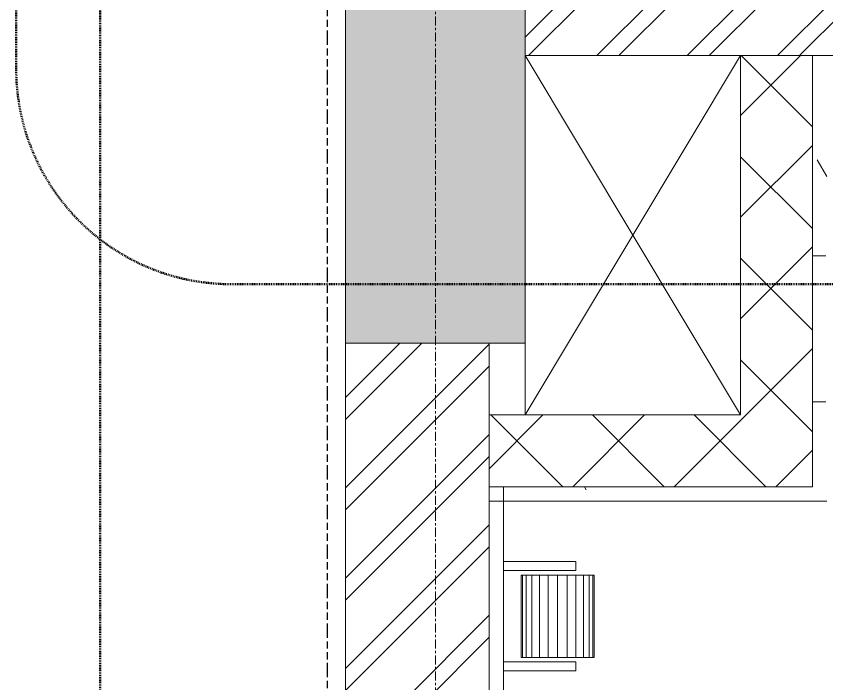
# Model space of a CAD drawing. Header units: millimetres. Extents: x -14329 to 996201, y -409013 to 338495.
# Drawn here: x -7697 to -6569, y -3237 to -2308 of the extents above; entities that cross this region are included whole.
import ezdxf

# ---------------------------------------------------------------- set-up
doc = ezdxf.new("R2010")
doc.units = ezdxf.units.MM
for name, pattern in [('Callout Boundary', [2.38125, 1.190625, -1.190625]), ('Double dash', [55, 20, -5, 10, -5, 10, -5]), ('Grid Line', [22.225, 12.7, -3.175, 3.175, -3.175])]:
    doc.linetypes.add(name, pattern=pattern)
for name, color, linetype, lineweight in [('A-ANNO-SYMB', 150, 'Continuous', 9), ('A-DETL-GENF', 92, 'Continuous', 9), ('A-DETL-THIN', 151, 'Continuous', 9), ('A-FLOR', 192, 'Continuous', 9), ('A-WALL', 113, 'Continuous', 9), ('A-WALL-PATT', 111, 'Continuous', 18), ('C-PROP-LINE', 91, 'Double dash', 25), ('G-IMPT', 8, 'Continuous', 9), ('Q-SPCQ', 91, 'Continuous', 9), ('S-GRID', 1, 'Continuous', 9)]:
    doc.layers.add(name, color=color, linetype=linetype, lineweight=lineweight)
pattern_1 = [(45, (0, 0), (-62.8618, 62.8618), []), (45, (0, 95.25), (-62.8618, 62.8618), [])]
pattern_2 = [(45, (0, 0), (-70.7107, 70.7107), []), (135, (0, 0), (-70.7107, -70.7107), [])]
pattern_3 = [(0, (0, 0), (406.4, 101.6), [33.528, -271.272, 33.528, -271.272, -1625.6]), (0, (0, 0), (406.4, 101.6), [-609.6, 33.528, -576.072, 33.528, -271.272, -711.2]), (0, (0, 0), (406.4, 101.6), [-1524, 33.528, -169.672, 33.528, -474.472]), (120, (152.4, 50.8), (-291.1882, 301.1527), [33.528, -271.272, 33.528, -271.272, -1625.6]), (120, (152.4, 50.8), (-291.1882, 301.1527), [-609.6, 33.528, -576.072, 33.528, -271.272, -711.2]), (120, (152.4, 50.8), (-291.1882, 301.1527), [-1524, 33.528, -169.672, 33.528, -474.472]), (240, (203.2, 254), (-115.2118, -402.7527), [33.528, -271.272, 33.528, -271.272, -1625.6]), (240, (203.2, 254), (-115.2118, -402.7527), [-609.6, 33.528, -576.072, 33.528, -271.272, -711.2]), (240, (203.2, 254), (-115.2118, -402.7527), [-1524, 33.528, -169.672, 33.528, -474.472])]

# ---------------------------------------------------------------- blocks, each defined once
blk = doc.blocks.new('Toilet_Paper_Dispenser_566 - 10zbac01_dwg-829576-Ground Floor Lvl')
at = {"layer": 'G-IMPT'}
for p, q in [((20, 76.2), (120.7, 76.2)), ((120.7, 76.2), (120.7, 63.5)), ((20, 63.5), (120.7, 63.5)), ((44.4, -57.2), (44.4, 57.1)), ((44.4, 57.1), (46.2, 57.1)), ((51.3, 57.1), (46.2, 57.1)), ((46.2, -57.2), (46.2, 57.1)), ((59.3, 57.1), (51.3, 57.1)), ((51.3, -57.2), (51.3, 57.1)), ((69.9, 57.1), (59.3, 57.1)), ((59.3, -57.2), (59.3, 57.1)), ((82.1, 57.1), (69.9, 57.1)), ((69.9, -57.2), (69.9, 57.1)), ((95.2, 57.1), (82.1, 57.1)), ((82.1, -57.2), (82.1, 57.1)), ((108.4, 57.1), (95.2, 57.1)), ((95.2, -57.2), (95.2, 57.1)), ((120.7, 57.1), (108.4, 57.1)), ((108.4, -57.2), (108.4, 57.1)), ((131.2, 57.1), (120.7, 57.1)), ((120.7, -57.2), (120.7, 57.1)), ((139.2, 57.1), (131.2, 57.1)), ((131.2, -57.2), (131.2, 57.1)), ((144.3, 57.1), (139.2, 57.1)), ((139.2, -57.2), (139.2, 57.1)), ((144.3, 57.1), (146, 57.1)), ((146, 57.1), (144.3, 57.1)), ((144.3, -57.2), (144.3, 57.1)), ((146, -57.2), (146, 57.1)), ((120.7, -63.5), (20, -63.5)), ((44.4, -57.2), (46.2, -57.2)), ((51.3, -57.2), (46.2, -57.2)), ((59.3, -57.2), (51.3, -57.2)), ((69.9, -57.2), (59.3, -57.2)), ((82.1, -57.2), (69.9, -57.2)), ((95.2, -57.2), (82.1, -57.2)), ((108.4, -57.2), (95.2, -57.2)), ((120.7, -57.2), (108.4, -57.2)), ((131.2, -57.2), (120.7, -57.2)), ((120.7, -76.2), (120.7, -63.5)), ((139.2, -57.2), (131.2, -57.2)), ((144.3, -57.2), (139.2, -57.2)), ((146, -57.2), (144.3, -57.2)), ((145.4, -57.2), (146, -57.2)), ((120.7, -76.2), (20, -76.2))]:
    blk.add_line(p, q, dxfattribs=at)
blk = doc.blocks.new('Toilet_Paper_Dispenser_566 - Toilet_Paper_Dispenser_566-829582-Ground Floor Lvl')
blk.add_blockref('Toilet_Paper_Dispenser_566 - 10zbac01_dwg-829576-Ground Floor Lvl', (0, 0))
blk = doc.blocks.new('Family - ___-757194-Ground Floor Lvl')
at = {"layer": 'C-PROP-LINE'}
blk.add_line((-7263.9, -18077.8), (-7263.9, 12922.2), dxfattribs=at)

msp = doc.modelspace()

# ---------------------------------------------------------------- hatches: boundary and pattern name
at = {"layer": 'A-DETL-GENF'}
h = msp.add_hatch(color=8, dxfattribs=at)
h.paths.add_polyline_path([(336.149, -18077.829), (723.647, -18077.829), (723.647, -17877.829), (323.649, -17877.829), (323.649, -18077.829), (334.922, -18077.829)])
h.paths.add_polyline_path([(6323.647, -18077.829), (6723.647, -18077.829), (6723.647, -17877.829), (6323.647, -17877.829), (6323.647, -17977.829)])
h.paths.add_polyline_path([(323.649, -13377.849), (523.649, -13377.849), (523.649, -12977.849), (323.649, -12977.849), (323.649, -13117.849)])
h.paths.add_polyline_path([(6723.647, -12077.869), (6723.647, -11677.869), (6523.647, -11677.869), (6523.647, -12077.869), (6710.744, -12077.869)])
h.paths.add_polyline_path([(-7038.853, -11212.83), (-7038.853, -10212.83), (-6038.853, -10012.83), (-6038.853, -9762.83), (-7238.853, -9762.83), (-7238.853, -11212.83)])
h.paths.add_polyline_path([(-1713.853, -10212.83), (-1713.853, -8428.114), (-1963.853, -8428.114), (-1963.853, -9762.83), (-2713.853, -9762.83), (-2713.853, -10012.83), (-1868.782, -10181.844)])
h.paths.add_polyline_path([(3486.147, -7027.83), (3736.147, -7027.83), (3736.147, -6227.83), (3486.147, -6227.83), (3486.147, -6777.83)])
h.paths.add_polyline_path([(3522.2, -2962.83), (3736.147, -2962.83), (3736.147, -2162.83), (3486.147, -2162.83), (3486.147, -2962.83)])
h.paths.add_polyline_path([(-7038.853, -2762.83), (-6988.853, -2762.83), (-6988.853, -2162.83), (-7238.853, -2162.83), (-7238.853, -2762.83), (-7049.664, -2762.83)])
h.paths.add_polyline_path([(-3038.853, -2362.83), (-3038.853, -2162.83), (-5813.853, -2162.83), (-5813.853, -2362.83), (-3138.853, -2362.83)])
h.paths.add_polyline_path([(-5232.186, 437.17), (-3038.853, 437.17), (-3038.853, 637.17), (-5813.853, 637.17), (-5813.853, 437.17), (-5738.853, 437.17)])
h.paths.add_polyline_path([(-6988.853, 437.17), (-6989.707, 1037.17), (-7238.853, 1037.17), (-7238.853, 437.17), (-7038.853, 437.17)])
h.paths.add_polyline_path([(3486.147, 4222.17), (3736.147, 4222.17), (3736.147, 5022.17), (3486.147, 5022.17), (3486.147, 4772.17)])
h.paths.add_polyline_path([(-2838.853, 4772.17), (-2788.853, 4772.17), (-2788.853, 7137.17), (-3788.853, 7137.17), (-3788.853, 6787.17), (-3038.853, 6787.17), (-3038.853, 4772.17), (-2842.403, 4772.17)])
h.paths.add_polyline_path([(-6803.327, 6787.17), (-6238.853, 6787.17), (-6238.853, 7137.17), (-7238.853, 7137.17), (-7238.853, 6787.17), (-7038.853, 6787.17)])
at = {"layer": 'A-WALL-PATT', "lineweight": 9}
h = msp.add_hatch(dxfattribs=at)
h.set_pattern_fill('FP_2', color=256, style=0, pattern_type=2)
h.set_pattern_definition(pattern_1)
h.paths.add_polyline_path([(-7238.853, -9762.83), (-7038.853, -9762.83), (-7038.853, -5262.83), (-7238.853, -5262.83), (-7238.853, -6777.83)])
h.paths.add_polyline_path([(-7100.21, -5062.83), (-7038.853, -5062.83), (-7038.853, -2762.83), (-7238.853, -2762.83), (-7238.853, -5062.83), (-7100.618, -5062.83)])
h.paths.add_polyline_path([(-7038.853, -2162.83), (-7038.853, 437.17), (-7238.853, 437.17), (-7238.853, -2162.83)])
h.paths.add_polyline_path([(-7038.853, 1037.17), (-7038.853, 3337.17), (-7238.853, 3337.17), (-7238.853, 1037.17), (-7042.272, 1037.17)])
h.paths.add_polyline_path([(-7127.742, 3537.17), (-7038.853, 3537.17), (-7038.853, 6787.17), (-7238.853, 6787.17), (-7238.853, 3537.17), (-7133.162, 3537.17)])
h = msp.add_hatch(dxfattribs=at)
h.set_pattern_fill('FP_2', color=256, style=0, pattern_type=2)
h.set_pattern_definition(pattern_1)
h.paths.add_polyline_path([(-5813.853, -2362.83), (-5813.853, -2162.83), (-6988.853, -2162.83), (-6988.853, -2362.83), (-6019.728, -2362.83)])
h = msp.add_hatch(dxfattribs=at)
h.set_pattern_fill('FP_3', color=256, style=0, pattern_type=2)
h.set_pattern_definition(pattern_2)
h.paths.add_polyline_path([(-6588.853, -2862.83), (-6588.853, -2362.83), (-6688.853, -2362.83), (-6688.853, -2862.83), (-6655.193, -2862.83)])
h = msp.add_hatch(dxfattribs=at)
h.set_pattern_fill('FP_8', color=256, style=0, pattern_type=2)
h.set_pattern_definition(pattern_3)
h.paths.add_polyline_path([(-6077.509, -2382.83), (-5188.853, -2382.83), (-5188.853, -2362.83), (-6588.853, -2362.83), (-6588.853, -2382.83), (-6106.257, -2382.83)])
h = msp.add_hatch(dxfattribs=at)
h.set_pattern_fill('FP_8', color=256, style=0, pattern_type=2)
h.set_pattern_definition(pattern_3)
h.paths.add_polyline_path([(-6568.853, -2982.83), (-6568.853, -2382.83), (-6588.853, -2383.12), (-6588.853, -2982.83)])
h = msp.add_hatch(dxfattribs=at)
h.set_pattern_fill('FP_3', color=256, style=0, pattern_type=2)
h.set_pattern_definition(pattern_2)
h.paths.add_polyline_path([(-6588.853, -2962.83), (-6588.853, -2862.83), (-7038.853, -2862.83), (-7038.853, -2962.83), (-6655.193, -2962.83)])
h = msp.add_hatch(dxfattribs=at)
h.set_pattern_fill('FP_8', color=256, style=0, pattern_type=2)
h.set_pattern_definition(pattern_3)
h.paths.add_polyline_path([(-7038.853, -3942.83), (-7018.853, -3942.83), (-7018.853, -2962.83), (-7038.853, -2962.83), (-7038.853, -3884.69)])
h = msp.add_hatch(dxfattribs=at)
h.set_pattern_fill('FP_8', color=256, style=0, pattern_type=2)
h.set_pattern_definition(pattern_3)
h.paths.add_polyline_path([(-6688.853, -2982.83), (-6588.853, -2982.745), (-6588.853, -2962.83), (-7018.853, -2962.83), (-7018.853, -2982.83), (-6694.94, -2982.83)])

# ---------------------------------------------------------------- linework, layer by layer
at = {"lineweight": 9}
for p, q in [((-6688.853, -2862.83), (-6988.853, -2362.83)), ((-6688.853, -2362.83), (-6988.853, -2862.83)), ((-6988.853, -2862.83), (-6988.853, -2762.83))]:
    msp.add_line(p, q, dxfattribs=at)
at = {"layer": 'A-ANNO-SYMB', "linetype": 'Callout Boundary', "lineweight": 50}
for p, q in [((-7697.391, 615.622), (-7697.391, -2380.842)), ((-7580.657, -2307.978), (-7580.657, -3961.453)), ((-7397.391, -2680.842), (-1464.185, -2680.842))]:
    msp.add_line(p, q, dxfattribs=at)
for centre, start, end in [((-7280.657, -2307.978), 90, 180), ((-7397.391, -2380.842), 180, 270)]:
    msp.add_arc(centre, 300, start, end, dxfattribs=at)
at = {"layer": 'A-DETL-THIN'}
for p, q in [((-7238.853, -2162.83), (-7238.853, -2762.83)), ((-6988.853, -2762.83), (-6988.853, -2162.83)), ((-7238.853, -2762.83), (-6988.853, -2762.83))]:
    msp.add_line(p, q, dxfattribs=at)
at = {"layer": 'A-FLOR'}
msp.add_line((-6988.853, -2862.83), (-6988.853, -2762.83), dxfattribs=at)
at = {"layer": 'A-WALL', "lineweight": 18}
for p, q in [((-6688.853, -2362.83), (-6988.853, -2362.83)), ((-6688.853, -2862.83), (-6688.853, -2362.83)), ((-5813.853, -2362.83), (-6588.853, -2362.83)), ((-6588.853, -2362.83), (-6588.853, -2962.83)), ((-7238.853, -5062.83), (-7238.853, -2762.83)), ((-7038.853, -2762.83), (-7038.853, -2862.83)), ((-7038.853, -2862.83), (-6688.853, -2862.83)), ((-7038.853, -2962.83), (-6588.853, -2962.83)), ((-7018.853, -2962.83), (-7018.853, -3962.83)), ((-6568.853, -2982.83), (-7038.853, -2982.83))]:
    msp.add_line(p, q, dxfattribs=at)
at = {"layer": 'A-WALL'}
for p, q in [((-6688.853, -2362.83), (-6588.853, -2362.83)), ((-7038.853, -4062.83), (-7038.853, -2862.83))]:
    msp.add_line(p, q, dxfattribs=at)
at = {"layer": 'S-GRID', "linetype": 'Grid Line'}
msp.add_line((-7113.853, -12055.578), (-7113.853, 15091.43), dxfattribs=at)

# ---------------------------------------------------------------- block references
at = {"layer": 'C-PROP-LINE'}
msp.add_blockref('Family - ___-757194-Ground Floor Lvl', (0, 0), dxfattribs=at)
at = {"layer": 'Q-SPCQ'}
msp.add_blockref('Toilet_Paper_Dispenser_566 - Toilet_Paper_Dispenser_566-829582-Ground Floor Lvl', (-7038.853, -3142.83), dxfattribs=at)

doc.saveas('drawing.dxf')
